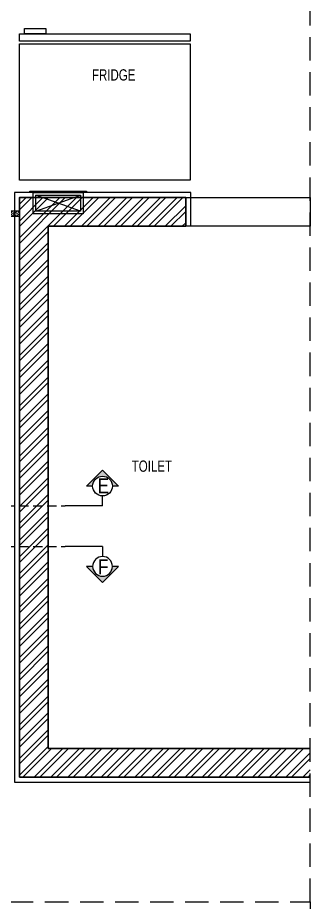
# Model space of a CAD drawing. Header units: inches. Extents: x 853900 to 962947, y 469960 to 560972.
# Drawn here: x 909424 to 910598, y 471736 to 475284 of the extents above; entities that cross this region are included whole.
import ezdxf
from ezdxf.enums import TextEntityAlignment as Align

# ---------------------------------------------------------------- set-up
doc = ezdxf.new("R2010")
doc.units = ezdxf.units.IN
doc.header["$LTSCALE"] = 750
for name, pattern in [('CENTER', [2, 1.25, -0.25, 0.25, -0.25]), ('DASHED2', [0.375, 0.25, -0.125]), ('HIDDEN', [0.375, 0.25, -0.125])]:
    doc.linetypes.add(name, pattern=pattern)
for name, color, linetype, lineweight in [('a-Hatch-Wall-HM', 253, 'Continuous', 9), ('a-Int-Furniture-HM', 8, 'Continuous', 9), ('E-ELECT. SB', 8, 'Continuous', 5), ('g-cen-sym', 8, 'Continuous', 25), ('g-ele02', 8, 'Continuous', 9), ('g-text', 8, 'Continuous', 9), ('PLASTER', 8, 'Continuous', 9), ('SECTION LINE', 8, 'CENTER', 9), ('SHEET', 8, 'Continuous', 13), ('STONE', 8, 'Continuous', 18), ('WALL-MSA', 8, 'Continuous', 30)]:
    doc.layers.add(name, color=color, linetype=linetype, lineweight=lineweight)
doc.layers.add('g-sol250', color=8, linetype='Continuous')
doc.styles.add('arial unicode', font='swisscl.ttf', dxfattribs={"height": 45})
doc.styles.add('SWINS', font='swissc.ttf')

# ---------------------------------------------------------------- blocks, each defined once
blk = doc.blocks.new('sec')
at = {"layer": 'g-cen-sym'}
h = blk.add_hatch(color=256, dxfattribs=at)
h.paths.add_polyline_path([(2.73e-14, 537.5273218287452), (-107.956475941309, 429.5708458874361), (-107.956475941309, 399.1607016395453, -0.2062306983916904), (2.730000000001706e-14, 445.6665243379758, -0.4142135623730596), (148.5555081145527, 297.1110162260618), (240.4163056053222, 297.1110162260618)])
h.paths.add_polyline_path([(-107.956475941309, 399.1607016395454), (-107.956475941309, 429.5708458874361), (-138.1869732997017, 399.3403485290693), (-138.1869732997017, 351.6371512499004, -0.09565303018648871)])
h.paths.add_polyline_path([(-138.1869732997017, 399.3403485290693), (-168.4174706606815, 369.1098511680636), (-168.4174706606815, 297.1110162260618), (-148.5555081119139, 297.1110162260618, -0.09423427136048851), (-138.1869732997017, 351.6371512499004)])
h.paths.add_polyline_path([(-168.4174706580426, 369.1098511680636), (-204.6941080129084, 332.8332138158367), (-204.6941080129084, 297.1110162260618), (-168.4174706606815, 297.1110162260618)])
h.paths.add_polyline_path([(-204.6941080129084, 332.8332138158367), (-240.4163056027092, 297.1110162260618), (-204.6941080129084, 297.1110162260618)])
for q in [(2.73e-14, 148.5555081130354), (-561.6378324203346, 0)]:
    blk.add_line((0, 0), q, dxfattribs=at)
blk.add_lwpolyline([(-148.5555081119139, 297.1110162260618), (-240.4163056027092, 297.1110162260618), (2.73e-14, 537.5273218287452), (240.4163056053222, 297.1110162260618), (148.5555081145527, 297.1110162260618)], dxfattribs=at)
blk.add_circle((2.73e-14, 297.1110162260618), 148.5555081130354, dxfattribs=at)
blk = doc.blocks.new('DFHDS')
at = {"layer": 'a-Int-Furniture-HM'}
blk.add_line((5755.852561174368, -4544.842153432422), (5755.852561174368, -5229.842153432422), dxfattribs=at)
blk.add_lwpolyline([(5755.852561174368, -5229.842153432422), (6302.736124944262, -5229.842153432422), (6302.736124944262, -4544.842153432422), (5755.852561174368, -4544.842153432422)], dxfattribs=at)
for points in [[(6312.736124944262, -5229.842153432422), (6342.736124944262, -5229.842153432422), (6342.736124944262, -4544.842153432422), (6312.736124944262, -4544.842153432422)], [(6342.736124944262, -5210.284540928544), (6364.478371904086, -5210.284540928544), (6364.478371904086, -5123.960424363228), (6342.736124944262, -5123.960424363228)]]:
    blk.add_lwpolyline(points, close=True, dxfattribs=at)
blk = doc.blocks.new('A$C355B709C')
at = {"layer": 'E-ELECT. SB', "ltscale": 750}
for p, q in [((100, 91), (-100, 91)), ((-100, 91), (-100, 6)), ((-89.33333333337214, 80.33333333337214), (89.33333333325571, 17.28414996340871)), ((89.33333333325571, 80.33333333337214), (-89.33333333337214, 17.28414996340871)), ((100, 6), (100, 91)), ((-100, 6), (-113.3333333333721, 6)), ((-113.3333333333721, 6), (-113.3333333333721, 0)), ((-113.3333333333721, 0), (113.3333333332557, 0)), ((-100, 6), (100, 6)), ((113.3333333332557, 6), (100, 6)), ((113.3333333332557, 0), (113.3333333332557, 6))]:
    blk.add_line(p, q, dxfattribs=at)
blk.add_lwpolyline([(-89.33333333337214, 17.28414996340871), (89.33333333325571, 17.28414996340871), (89.33333333325571, 80.33333333337214), (-89.33333333337214, 80.33333333337214)], close=True, dxfattribs=at)

msp = doc.modelspace()

# ---------------------------------------------------------------- hatches: boundary and pattern name
at = {"layer": 'a-Hatch-Wall-HM'}
h = msp.add_hatch(dxfattribs=at)
h.set_pattern_fill('ANSI32', color=256, scale=5)
h.set_pattern_definition([(45, (-229470.441766942, -85139.55896262295), (-33.67596045400933, 33.67596045400933), []), (45, (-229447.991116942, -85139.55896262295), (-33.67596045400933, 33.67596045400933), [])])
h.paths.add_polyline_path([(910598.1731740006, 472352.2975096873), (910598.1731740003, 472237.2975096874), (909431.3731740036, 472237.2975096874), (909431.3731740036, 474562.2975096874), (910098.1731740003, 474562.2975096874), (910098.1731740006, 474447.2975096873), (909546.3731740039, 474447.2975096871), (909546.3731740037, 472352.2975096872)])
at = {"layer": 'g-sol250'}
h = msp.add_hatch(dxfattribs=at)
h.set_pattern_fill('ANSI33', color=46, scale=2, style=0)
h.set_pattern_definition([(45, (0, -28072.89250150451), (-8.980256121069154, 8.980256121069154), []), (45, (8.980259999982081, -28072.89250150451), (-8.980256121069154, 8.980256121069154), [6.35, -3.175])])
h.paths.add_polyline_path([(909395.3731740037, 474487.2975096873), (909431.3731740037, 474487.2975096873), (909431.3731740037, 474507.2975096873), (909395.3731740037, 474507.2975096873)])

# ---------------------------------------------------------------- linework, layer by layer
at = {"layer": 'g-cen-sym', "linetype": 'DASHED2', "ltscale": 0.2}
for p, q in [((907123.6021231444, 473326.0499896039), (909614.8281815095, 473326.0499927553)), ((907123.6021231444, 473162.4487947875), (909614.8281815095, 473162.4487916356))]:
    msp.add_line(p, q, dxfattribs=at)
at = {"layer": 'g-ele02'}
msp.add_lwpolyline([(910098.1731740003, 474562.2975096874), (910598.1731740003, 474562.2975096874), (910598.1731740003, 474447.2975096874), (910098.1731740003, 474447.2975096874)], close=True, dxfattribs=at)
at = {"layer": 'PLASTER'}
msp.add_lwpolyline([(910118.1731740003, 474447.2975096874), (910118.1731740003, 474582.2975096874), (909455.2879865587, 474582.2975096874), (909411.3731740037, 474582.2975096874), (909411.3731740036, 472217.2975096874), (910598.1731740003, 472217.2975096874)], dxfattribs=at)
at = {"layer": 'SHEET', "linetype": 'HIDDEN', "ltscale": 0.5}
for points in [[(907002.3819001288, 471737.2975096878), (910598.1731740003, 471737.2975096881), (910598.1731740003, 478564.397509759), (907002.3819001288, 478564.3975097587)], [(907002.3819001288, 471737.2975096878), (910598.1731740003, 471737.2975096881), (910598.1731740003, 471650.8218454059), (907002.3819001288, 471650.8218454056)]]:
    msp.add_lwpolyline(points, close=True, dxfattribs=at)
at = {"layer": 'STONE'}
msp.add_lwpolyline([(909395.3731740037, 474487.2975096873), (909431.3731740037, 474487.2975096873), (909431.3731740037, 474507.2975096873), (909395.3731740037, 474507.2975096873)], close=True, dxfattribs=at)
at = {"layer": 'WALL-MSA'}
for p, q in [((910098.1731740003, 474562.2975096874), (910098.1731740003, 474447.2975096874)), ((909546.3731740036, 474447.2975096874), (910098.1731740003, 474447.2975096874)), ((909546.3731740036, 472352.2975096874), (909546.3731740036, 474447.2975096874)), ((909546.3731740036, 472352.2975096874), (910598.1731740003, 472352.2975096874)), ((909431.3731740036, 472237.2975096874), (910598.1731740003, 472237.2975096874))]:
    msp.add_line(p, q, dxfattribs=at)
msp.add_lwpolyline([(909431.3731740036, 472237.2975096874), (909431.3731740036, 474562.2975096874), (910098.1731740003, 474562.2975096874)], dxfattribs=at)

# ---------------------------------------------------------------- block references
at = {"layer": 'a-Int-Furniture-HM', "xscale": -1, "rotation": 270}
msp.add_blockref('DFHDS', (914661.2153274361, 468876.444948513), dxfattribs=at)
at = {"layer": 'E-ELECT. SB', "ltscale": 300, "xscale": -1, "rotation": 180}
msp.add_blockref('A$C355B709C', (909586.825395246, 474588.6602299138, 5.440900584574235e-05), dxfattribs=at)
at = {"layer": 'SECTION LINE', "linetype": 'DASHED2', "ltscale": 200, "xscale": 0.2666666667908429, "yscale": 0.2666666667908429, "zscale": 0.2666666667908429}
msp.add_blockref('sec', (909764.5982658534, 473326.0755810815), dxfattribs=at)
at = {"layer": 'SECTION LINE', "linetype": 'DASHED2', "ltscale": 200, "xscale": -0.2666666667908429, "yscale": 0.2666666667908429, "zscale": 0.2666666667908429, "rotation": 180}
msp.add_blockref('sec', (909764.5982658534, 473162.4232033095), dxfattribs=at)

# ---------------------------------------------------------------- texts
at = {"layer": 'g-cen-sym', "linetype": 'DASHED2', "ltscale": 10, "style": 'SWINS'}
for s, p in [('E', (909767.5060975207, 473406.7944939534, 4.250323920787025e-06)), ('F', (909767.5060975207, 473081.7042904376, 4.250323920787025e-06))]:
    msp.add_text(s, height=60.00000000000001, dxfattribs=at).set_placement(p, align=Align.MIDDLE_CENTER)
at = {"layer": 'g-text', "style": 'arial unicode'}
msp.add_text('FRIDGE', height=45, dxfattribs=at).set_placement((909896.4635704011, 475054.394710027, -0.001708452532495717), align=Align.MIDDLE_RIGHT)
msp.add_text('TOILET', height=45, dxfattribs=at).set_placement((909881.8050019764, 473462.7896772664))

doc.saveas('drawing.dxf')
